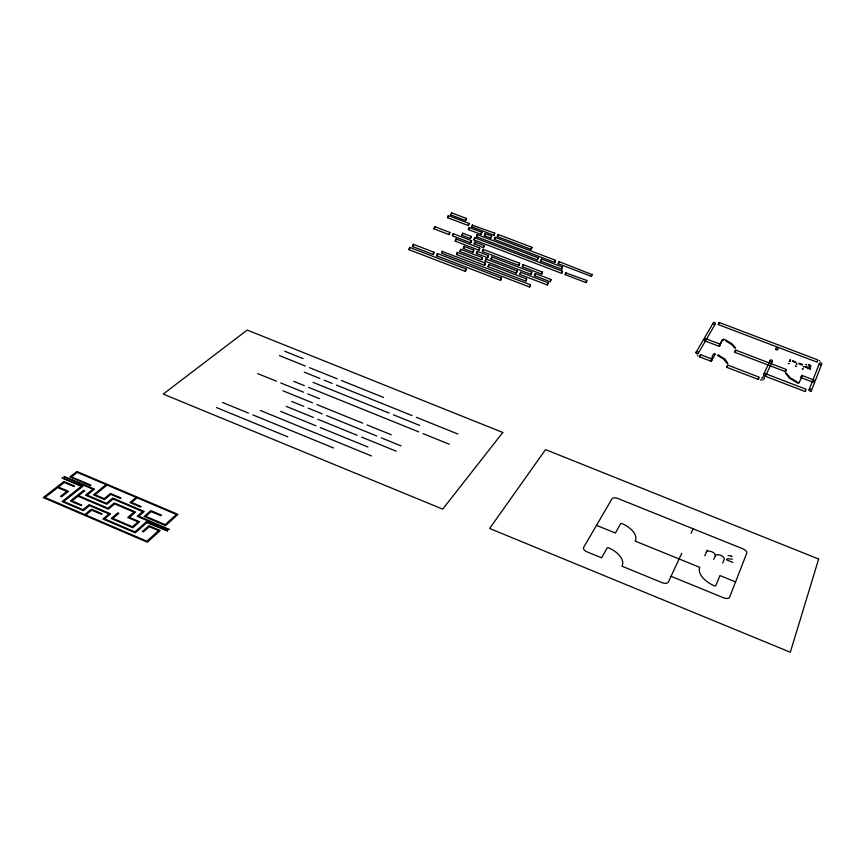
<?xml version="1.0" encoding="UTF-8"?>
<svg xmlns="http://www.w3.org/2000/svg" width="865" height="865" viewBox="0 0 865 865"><rect width="100%" height="100%" fill="white"/><g stroke="black" fill="none" stroke-linecap="round" stroke-linejoin="round"><path stroke-width="1.3" d="M540.657 261.176L541.458 259.046L562.38 266.982L561.536 269.101L562.423 267.058M810.3 366.295L808.753 365.376M558.974 261.587L592.093 274.616M711.019 361.213L711.83 359.105L711.052 361.235L699.655 356.888L700.045 355.666L700.531 354.618L711.884 359.018M554.681 262.387L555.481 260.289L495.029 237.302L494.942 238.243M559.017 261.663L558.866 262.452M562.477 271.221L561.709 273.286M809.24 366.544L810.332 366.349M719.085 322.44L718.253 324.58L777.3 347.049M723.27 339.653C723.345 337.177 717.777 350.39 720.037 344.627M719.269 346.368L704.434 340.713M700.553 354.693L700.39 355.201M442.372 251.52L530.375 284.769L530.126 286.045L529.553 287.007L441.485 253.218L442.296 250.991M735.693 350.098L786.242 369.474L785.388 371.626L734.818 352.336L735.693 350.13L735.51 350.703M457.369 252.948L457.293 252.353L456.493 254.559M714.404 354.034C716.512 355.893 713.463 349.828 711.657 358.932M464.127 246.893L464.04 246.309L463.262 248.482L472.917 252.18L473.555 251.261M472.495 225.289L494.726 233.15L493.904 235.258L471.663 226.825L472.193 226.176M474.961 242.578L474.982 242.038M451.627 213.482L451.562 212.822L466.397 218.434L465.597 220.532L466.365 218.434M758.605 378.416L758.194 379.378L726.892 367.365L727.054 366.825L727.779 365.095L759.07 377.129M727.8 365.127L727.162 366.544L727.562 365.83M409.696 248.125L409.686 247.379L466.213 269.123L465.338 271.351L466.267 269.166M474.604 238.362L474.647 237.778M758.183 379.378L758.929 377.583M485.189 234.21L485.124 233.561L484.357 235.669L490.823 238.135L491.331 237.475M520.644 272.821L520.611 272.237L548.107 282.747L547.231 284.92L519.8 274.443L520.319 273.74M523.12 265.166L523.163 264.636M720.08 345.449L719.496 344.951L719.68 345.643M565.915 272.983L586.827 280.444L586.07 282.596L586.794 280.455M437.474 254.31L437.495 253.596L501.397 278.13L501.268 279.168M488.898 265.112L488.952 264.495M462.732 233.918L462.753 233.204L471.166 236.394L471.014 237.583L470.409 238.556L461.921 235.334L462.364 234.88M477.221 252.061L477.285 251.401L488.347 255.575L488.011 257.143L487.557 257.77L476.399 253.51L477.199 251.326M723.67 339.88L723.929 339.275M723.962 339.307L723.735 339.869M498.089 235.161L498.154 234.491M413.362 245.217L413.351 244.319L433.927 252.212L433.787 253.423M434.76 227.571L434.76 226.673L449.854 232.426L449.043 234.588L433.96 228.836L434.652 227.873M491.796 257.716L491.893 256.959L531.748 272.161L530.894 274.335L490.996 259.078L491.644 258.181M453.26 234.62L453.228 233.745L452.471 235.896L470.668 242.838L471.447 240.675L453.292 233.734M806.764 366.922C810.397 369.409 812.992 365.192 808.645 364.489M479.643 248.893L479.74 248.039L456.071 238.989L455.444 239.897L455.25 241.162L478.875 250.19L479.383 249.585M491.558 236.869L491.655 236.026M541.393 259.911L541.533 259.089M485.816 259.911L485.871 258.949L517.097 270.886L516.902 272.075L516.329 273.091L485.07 261.144L485.708 260.224M711.852 360.262L711.095 359.948L711.798 360.359L715.16 354.293M455.985 240.038L456.114 239.021M547.967 283.698L548.15 282.812M799.433 382.849C797.368 384.06 802.623 377.821 801.823 375.399M448.2 216.65L448.362 215.59L469.1 223.429L468.289 225.538L469.068 223.429M704.564 340.172L705.278 338.496L705.062 339.318M785.377 371.626L785.798 370.534M786.242 369.496L785.863 370.479M473.609 251.11L473.706 249.985L472.896 252.158M718.923 323.099L719.118 322.44L817.814 359.927L817.133 361.635M531.575 273.264L531.791 272.205M535.1 274.616L535.316 273.556M409.556 248.601L408.886 249.617L465.37 271.372M482.227 258.797C483.135 255.38 480.475 261.392 482.129 259.035M813.122 382.287L800.936 377.627L801.812 375.41M813.997 380.081L801.833 375.367M811.381 390.764L821.631 364.327M810.354 369.387L805.985 367.268L810.646 368.652M809.056 389.877L819.393 363.473M805.326 391.467L806.18 389.304L765.687 373.767M805.283 391.564L765.19 376.199M813.706 380.838L813.976 380.135L813.641 380.989M801.293 376.74L800.958 377.572M801.347 376.567L801.952 376.707M816.96 362.078L778.111 347.352M522.893 265.847L522.395 266.734M477.037 252.602L476.474 253.51M700.066 356.056L699.709 356.834M722.718 563.05L724.221 559.406A4.812 2.508 21.8 0 0 720.718 555.319A4.812 2.508 21.8 0 0 715.301 555.795A4.844 2.519 21.6 0 0 711.744 551.762A4.844 2.519 21.6 0 0 706.327 552.194M591.801 275.492L591.357 276.313L592.071 274.183M722.513 339.426L719.366 345.081M735.12 351.709L734.85 352.293M534.981 274.929L534.548 275.675M704.802 555.795L707.213 550.064M484.93 234.956L484.443 235.691M727.216 366.706L726.935 367.322M451.411 214.152L450.881 214.931M437.268 254.948L436.695 255.802L500.554 280.368L500.976 279.86M718.599 323.932L718.285 324.58M713.755 559.417L715.301 555.795M565.613 273.881L565.18 274.637M547.761 284.239L547.361 284.92M497.818 235.907L497.375 236.567M488.563 266.031L488.044 266.647L525.736 281.103L526.428 280.011L526.623 278.919L488.909 264.452L488.033 266.625M766.174 374.718L772.261 361.57M474.279 239.259L473.847 239.865L561.612 273.329L562.391 271.167L474.604 237.702L473.761 239.832M474.647 243.476L474.161 244.157M681.707 553.362L668.364 582.037A5.341 2.909 21 0 1 662.179 582.664L621.989 566.197A22.025 12.067 19.4 0 0 608.484 547.75L607.187 547.837L601.629 557.849L587.054 551.881A5.277 2.876 19 0 1 583.659 547.35L611.955 498.856A4.974 2.563 19 0 1 617.837 498.467L742.981 548.875A5.093 2.606 22.1 0 1 746.755 553.2L729.627 597.153A5.352 2.876 22.5 0 1 723.605 597.802L671.035 576.306M691.059 533.262L693.135 528.796M457.055 253.867L456.601 254.559L484.519 265.306L485.33 263.101L484.497 265.296M463.824 247.812L463.348 248.493M764.26 375.702A1.233 1.114 21.3 0 1 763.698 374.231L770.142 360.424M448.027 217.083L447.508 217.645L468.3 225.549M494.704 238.837L494.283 239.432L554.714 262.43M531.315 273.859L531.013 274.324M558.541 263.252L558.228 263.717L591.292 276.324M455.736 240.632L455.325 241.173M433.592 253.878L433.095 254.44L412.529 246.536L413.027 246.06M698.315 353.223L715.344 323.921M696.033 352.347L713.171 323.088M558.931 261.598L558.13 263.695M531.899 247.282L531.121 249.39L531.997 247.347L498.11 234.437L497.494 235.399L497.289 236.534L531.142 249.401M542.301 271.934L541.49 274.075M484.184 245.53L483.384 247.671M477.166 234.577L476.366 236.707L537.23 259.878L537.868 258.819L538.073 257.77L477.199 234.588L476.485 236.718M519.584 263.252L518.773 265.414M472.431 224.705L471.63 226.781M565.872 272.507L565.083 274.616L585.973 282.574M550.281 281.687L551.059 279.568L535.284 273.513L534.548 274.843L534.429 275.686L550.183 281.731L550.983 279.536M494.996 237.291L494.337 239.4M493.991 235.28L494.769 233.204M530.332 284.769L529.596 286.985M554.779 262.409L555.568 260.354M470.744 242.838L471.544 240.751M526.547 278.898L525.736 281.093M520.589 272.248L519.789 274.432M433.906 252.202L433.095 254.44M449.119 234.599L449.897 232.458M413.329 244.319L412.508 246.525M451.541 212.822L450.806 214.92L465.597 220.543M485.957 258.992L485.038 261.111M488.314 255.575L487.492 257.738M479.643 248.017L478.853 250.169M726.492 559.049L726.903 560.023L732.85 562.434M481.556 259.803L459.899 251.51L460.796 249.39L482.335 257.608M481.783 232.263L469.252 227.506L468.419 229.593L481.026 234.404L481.837 232.317M462.699 233.182L461.899 235.312M537.998 257.738L537.208 259.857M517.075 270.886L516.243 273.07M485.287 263.122L457.369 252.385M491.807 256.905L490.985 259.057M482.421 251.52L483.221 249.39L519.627 263.252L519.508 264.203L518.87 265.414L482.378 251.52L483.135 249.336M473.663 250.007L464.094 246.309M471.133 236.394L470.333 238.535M469.295 227.538L468.419 229.593M409.707 247.401L408.864 249.617M448.34 215.569L447.486 217.634M501.365 278.13L500.521 280.346M460.786 249.358L459.953 251.52M481.751 232.263L480.962 234.372M434.825 226.717L433.949 228.814M762.324 379.984L760.249 379.951M732.352 559.136L727.562 558.79M437.441 253.564L436.609 255.791M798.925 363.127L802.59 364.446M799.109 363.949L802.179 365.127M792.6 360.618L796.124 362.208M792.416 361.386L794.849 362.305M730.287 555.784L730.374 555.806A3.914 2.022 22 0 1 731.098 556.054M485.233 233.604L491.623 236.004L490.801 238.113M540.679 261.198L561.558 269.145M705.31 338.485L720.156 344.162M284.693 351.233L303.064 358.607M279.417 355.591L305.269 365.982M309.465 367.668L337.177 378.805M341.394 380.503L383.606 397.478M304.296 372.166L319.909 378.459M324.148 380.168L332.182 383.4M336.431 385.109L412.043 415.568M416.368 417.308L457.899 434.046M313.022 382.362L389.099 413.07M393.424 414.811L419.611 425.385M293.765 381.357L304.296 385.617M308.578 387.347L418.638 431.851M423.039 433.625L449.303 444.242M257.608 373.583L276.443 381.206M280.725 382.946L303.474 392.159M307.789 393.91L319.423 398.624M282.942 390.807L312.546 402.82M316.893 404.582L362.651 423.147M367.052 424.942L391.229 434.749M291.721 401.436L303.831 406.366M308.21 408.139L322.158 413.816M326.559 415.6L376.751 436.014M381.206 437.82L401.046 445.897M596.493 525.358L615.404 533.056L620.67 523.574L621.903 523.53A21.398 11.375 19.4 0 1 635.202 541.101L699.785 567.364A21.82 11.537 22.1 0 0 714.49 585.929L715.723 585.865L719.95 575.56L735.564 581.918M286.218 406.377L313.433 417.471M317.855 419.266L357.137 435.268M361.602 437.085L396.246 451.206M280.628 411.383L315.909 425.785M320.364 427.602L367.917 447.01M260.376 410.497L371.485 455.942M222.565 402.485L248.428 413.081M252.883 414.908L333.598 447.994M216.434 407.545L287.786 436.847M731.314 556.141L732.114 556.541M797.238 382.784L789.486 378.243L785.377 373.031M725.357 339.804L732.06 343.838L735.585 348.065M796.86 381.725L789.94 377.572L786.231 373.031M725.692 340.832L731.617 344.486L734.699 348.054M718.004 354.715L724.643 358.975L727.865 363.343M717.658 355.439L723.691 359.213L727 363.322M819.285 360.608L819.966 361.051M697.504 355.72L698.174 356.175M725.194 359.483L724.643 358.975M763.698 374.231A1.233 1.114 21.3 0 1 765.211 373.702A1.233 1.114 21.6 0 1 764.93 375.864M809.024 390.515A1.243 1.114 17.4 0 1 810.094 389.196A1.243 1.114 17.4 0 1 811.446 390.418A1.243 1.114 17.4 0 1 810.018 391.423M819.642 364.598A1.189 1.081 16.2 0 1 819.966 362.9A1.189 1.081 16.2 0 1 821.674 363.733A1.189 1.081 16.2 0 1 820.431 364.987M770.272 361.624A1.211 1.092 21 0 1 770.715 359.959A1.211 1.092 21 0 1 772.38 360.856A1.211 1.092 21 0 1 771.148 362.1M713.236 323.921A1.168 1.07 27.6 0 1 713.96 322.429A1.168 1.07 27.6 0 1 715.398 323.51A1.168 1.07 27.6 0 1 714.101 324.57M696.801 353.828A1.222 1.103 28.3 0 1 696.195 352.055A1.222 1.103 28.3 0 1 698.12 352.163A1.222 1.103 28.3 0 1 697.601 353.871M762.076 378.459A1.233 1.114 21.7 0 1 762.887 377.032A1.233 1.114 21.7 0 1 764.422 377.983A1.233 1.114 21.7 0 1 763.406 379.281M728.871 555.6A3.287 1.708 22 0 1 729.433 555.622M728.016 555.773A3.103 1.611 22 0 1 728.395 555.654M484.292 245.714L483.47 247.704L474.107 243.573L474.896 241.984L484.292 245.714M806.094 364.576L806.721 364.835L806.094 364.522M796.384 364.014L797.173 364.122L796.384 363.981M542.398 272.064L541.587 274.097L522.287 266.766L522.395 265.901L523.076 264.593L542.398 272.064M803.38 366.684L804.169 366.814L803.39 366.619M785.409 370.501L786.209 370.609L785.42 370.447M788.426 363.538L789.215 363.646L788.426 363.516M789.875 360.078L790.664 360.175L789.875 360.045M789.345 361.354L790.123 361.473L789.345 361.354M795.443 366.209L796.243 366.328L795.443 366.209M169.194 529.391L168.34 529.629L137.157 516.329L142.628 511.572L113.12 499.008L106.773 504.284L85.494 495.202L92.933 489.212L63.923 476.593L94.577 489.125L87.149 495.115L106.395 503.322L112.742 498.056L144.25 511.475L138.789 516.232L169.183 529.369M167.496 530.851L146.455 521.682L134.929 531.878L104.633 518.903L110.644 513.832L89.149 504.641L82.964 509.69L63.761 501.462L82.889 486.281L62.085 477.913L81.245 486.368L62.075 501.549L83.332 510.664L89.528 505.603L108.979 513.929L102.957 519L135.34 532.872L146.866 522.655L167.486 530.926M734.861 351.168L735.639 351.298L734.861 351.136M802.471 368.879L803.261 369.009L802.471 368.858M805.131 366.522L805.769 366.836L805.131 366.49M818.647 559.039L790.329 652.242L489.622 528.461L545.545 449.605L818.647 559.039M797.984 383L798.265 382.395L797.984 382.979M502.781 432.468L442.696 509.139L163.204 394.083L247.185 330.062L502.781 432.468M158.576 530.645L146.92 541.209L85.862 515.021L91.744 510.166L101.465 514.329L102.113 513.799L91.376 509.193L84.835 514.578L44.948 497.472L57.728 487.557L66.8 491.439L60.507 496.391L61.512 496.824L68.476 491.352L58.398 487.049L64.334 482.443L73.849 486.508L74.509 485.989L63.988 481.513L43.25 497.559L147.342 542.214L160.209 530.537L148.888 525.704L142.433 531.456L143.46 531.899L149.31 526.688L158.576 530.645M176.395 514.48L165.183 524.644L145.785 516.373L151.224 511.583L160.868 515.691L161.463 515.162L150.813 510.631L144.152 516.47L165.615 525.617L177.985 514.383L76.931 471.49L69.849 476.972L90.306 485.676L90.944 485.168L71.492 476.896L77.277 472.409L106.081 484.638L93.463 494.867L104.568 499.602L110.85 494.412L120.408 498.478L121.024 497.959L110.471 493.472L104.189 498.651L95.107 494.78L107.087 485.06L136.086 497.375L129.988 502.554L140.595 507.063L141.2 506.544L131.61 502.457L137.081 497.797L176.395 514.48M138.011 521.855L132.421 526.763L112.872 518.405L118.883 513.28L117.867 512.848L111.207 518.503L132.821 527.758L139.654 521.757L129.415 517.378L135.6 512.037L114.299 502.954L107.984 508.231L78.574 495.667L84.727 490.747L83.721 490.314L70.335 500.997L81.029 505.582L81.678 505.052L72.011 500.911L77.915 496.186L108.374 509.193L114.688 503.906L133.967 512.134L127.771 517.486L138.011 521.855M775.981 349.482A1.189 1.081 20.5 0 0 777.981 349.244A1.189 1.081 20.5 0 0 776.651 347.741A1.189 1.081 20.5 0 0 775.981 349.482"/></g></svg>
